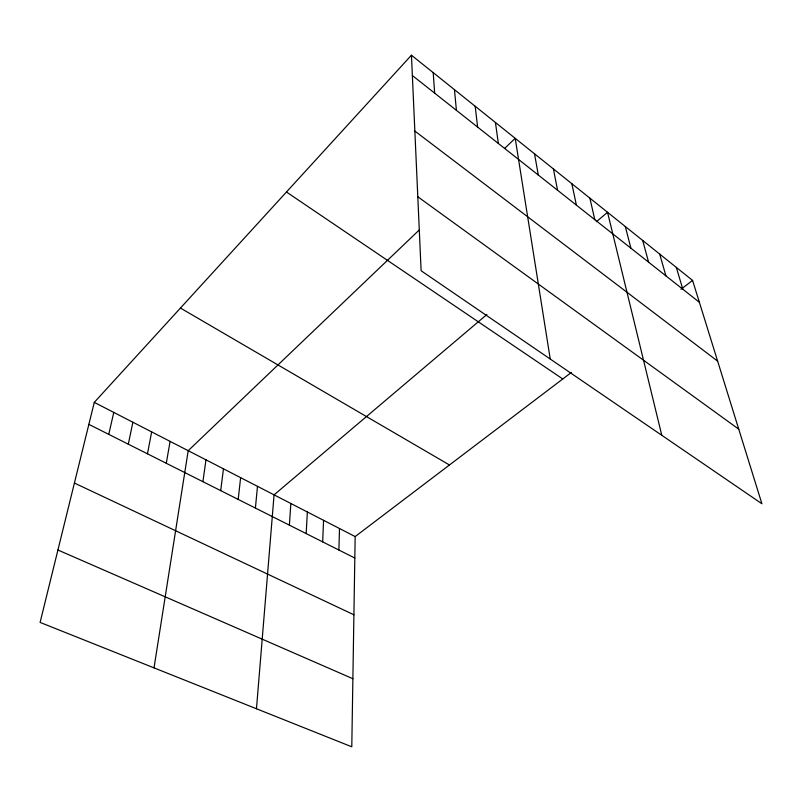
<?xml version="1.0" encoding="UTF-8"?>
<svg xmlns="http://www.w3.org/2000/svg" width="802" height="802" viewBox="0 0 802 802"><rect width="100%" height="100%" fill="white"/><g stroke="black" fill="none" stroke-linecap="round" stroke-linejoin="round"><path stroke-width="1.2" d="M571.395 372.429L355.166 536.568L351.787 746.802L40.1 622.412L94.275 402.383L411.446 55.198L692.587 280.429L761.9 503.746L421.12 270.755L411.446 55.198M338.885 550.022L339.497 528.508M322.675 541.871L323.567 520.318M306.174 533.581L307.356 511.977M289.382 525.14L290.855 503.496M256.47 708.767L274.073 494.854L486.844 314.554M255.397 508.067L257.492 486.333M238.204 499.425L240.62 477.651M220.71 490.634L223.457 468.829M202.896 481.681L205.984 459.837M154.014 667.876L188.199 450.694L419.456 229.783M166.285 463.275L170.094 441.381M147.468 453.822L151.658 431.897M128.3 444.188L132.881 422.243M108.771 434.373L113.764 412.408M504.578 148.47L515.205 138.325L550.232 359.025M596.397 221.723L607.535 212.289L661.79 435.296M680.978 289.241L692.587 280.429M57.924 550.012L352.88 678.723M74.416 483.045L353.903 614.793M88.862 424.368L354.815 558.032M94.275 402.383L355.166 536.568M180.45 308.058L449.471 464.98M286.464 192.009L562.763 378.975M417.802 196.761L738.762 429.18M414.845 131.057L717.65 361.161M412.358 75.528L699.384 302.304M676.317 267.387L682.833 289.231M659.685 254.064L665.911 275.858M642.693 240.45L648.607 262.194M625.309 226.525L630.903 248.199M589.891 198.154L594.803 219.678M571.846 183.698L576.397 205.142M553.4 168.921L557.57 190.264M534.523 153.794L538.292 175.036M495.435 122.485L498.343 143.468M475.185 106.265L477.631 127.107M454.453 89.654L456.418 110.345M433.21 72.631L434.664 93.152"/></g></svg>
